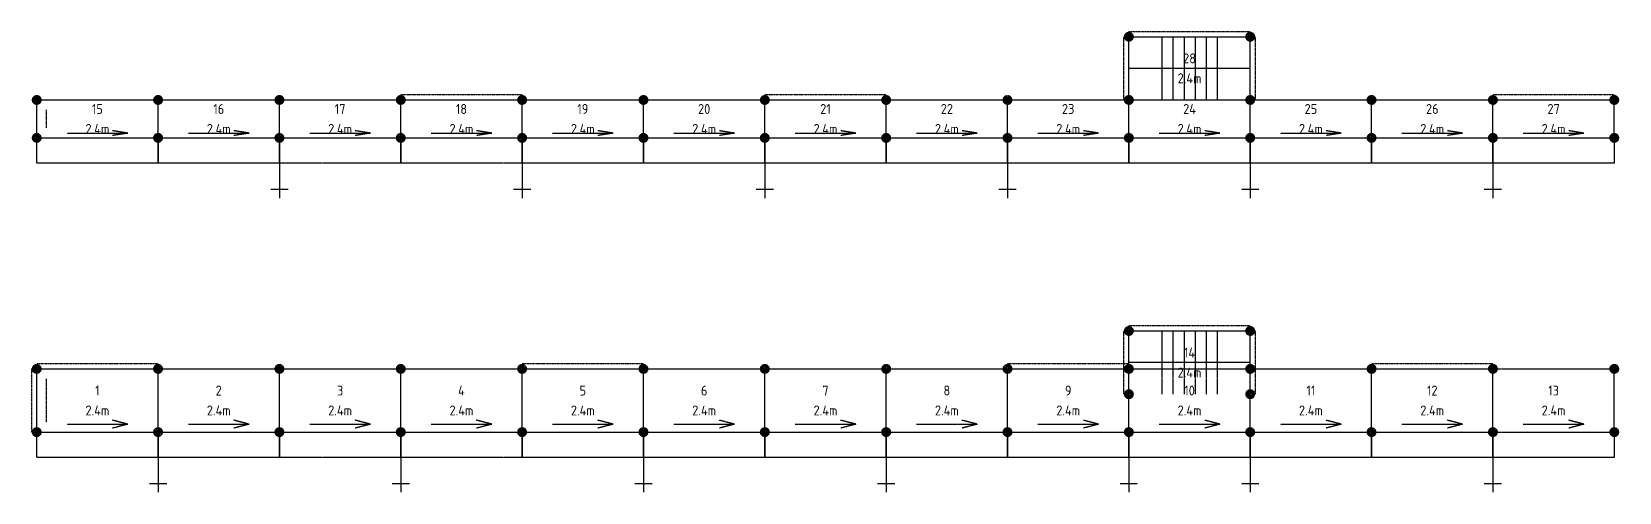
# Model space of a CAD drawing. Header units: millimetres. Extents: x 32414 to 64321, y 5944 to 15195.
import ezdxf
from ezdxf.enums import TextEntityAlignment as Align

# ---------------------------------------------------------------- set-up
doc = ezdxf.new("R2010")
doc.units = ezdxf.units.MM
doc.linetypes.add('KwikScaf_DASHED', pattern=[3.75, 2.5, -1.25])
doc.linetypes.add('KwikScaf_Line', pattern=[1, 1, 0])
doc.layers.add('KwikScaf Schematic', color=7, linetype='CONTINUOUS')
doc.styles.add('KwikScaf ISO', font='isocp.shx')

msp = doc.modelspace()

# ---------------------------------------------------------------- linework, layer by layer
at = {"layer": 'KwikScaf Schematic', "color": 3, "linetype": 'KwikScaf_DASHED'}
for p, q in [((54365, 13825), (54365, 15095)), ((56904, 15195), (54465, 15195)), ((57004, 15095), (57004, 13825)), ((42270, 13925), (39831, 13925)), ((49587, 13925), (47148, 13925)), ((64221, 13925), (61782, 13925)), ((32714, 13263), (32714, 13625)), ((56904, 9284), (54465, 9284)), ((54365, 7914), (54365, 9184)), ((57004, 9184), (57004, 7914)), ((32414, 7152), (32414, 8422)), ((34953, 8522), (32514, 8522)), ((44709, 8522), (42270, 8522)), ((54465, 8522), (52026, 8522)), ((61782, 8522), (59343, 8522)), ((32714, 7352), (32714, 8222))]:
    msp.add_line(p, q, dxfattribs=at)
at = {"layer": 'KwikScaf Schematic', "color": 3, "linetype": 'KwikScaf_Line'}
for p, q in [((54465, 15095), (56904, 15095)), ((54465, 13825), (54465, 15095)), ((55130, 15095), (55130, 13825)), ((55352, 15095), (55352, 13825)), ((55574, 15095), (55574, 13825)), ((55796, 15095), (55796, 13825)), ((56017, 15095), (56017, 13825)), ((56239, 15095), (56239, 13825)), ((56904, 13825), (56904, 15095)), ((56904, 14460), (54465, 14460)), ((32514, 13825), (34953, 13825)), ((32514, 13063), (32514, 13825)), ((34953, 13063), (34953, 13825)), ((34953, 13825), (37392, 13825)), ((37392, 13063), (37392, 13825)), ((37392, 13825), (39831, 13825)), ((39831, 13063), (39831, 13825)), ((39831, 13825), (42270, 13825)), ((42270, 13063), (42270, 13825)), ((42270, 13825), (44709, 13825)), ((44709, 13063), (44709, 13825)), ((44709, 13825), (47148, 13825)), ((47148, 13063), (47148, 13825)), ((47148, 13825), (49587, 13825)), ((49587, 13063), (49587, 13825)), ((49587, 13825), (52026, 13825)), ((52026, 13063), (52026, 13825)), ((52026, 13825), (54465, 13825)), ((54465, 13063), (54465, 13825)), ((54465, 13825), (56904, 13825)), ((56904, 13063), (56904, 13825)), ((56904, 13825), (59343, 13825)), ((59343, 13063), (59343, 13825)), ((59343, 13825), (61782, 13825)), ((61782, 13063), (61782, 13825)), ((61782, 13825), (64221, 13825)), ((64221, 13063), (64221, 13825)), ((33124, 13158), (34344, 13158)), ((34344, 13158), (34039, 13206)), ((34344, 13158), (34039, 13111)), ((35563, 13158), (36783, 13158)), ((36783, 13158), (36478, 13206)), ((36783, 13158), (36478, 13111)), ((38002, 13158), (39222, 13158)), ((39222, 13158), (38917, 13206)), ((39222, 13158), (38917, 13111)), ((40441, 13158), (41661, 13158)), ((41661, 13158), (41356, 13206)), ((41661, 13158), (41356, 13111)), ((42880, 13158), (44100, 13158)), ((44100, 13158), (43795, 13206)), ((44100, 13158), (43795, 13111)), ((45319, 13158), (46539, 13158)), ((46539, 13158), (46234, 13206)), ((46539, 13158), (46234, 13111)), ((47758, 13158), (48978, 13158)), ((48978, 13158), (48673, 13206)), ((48978, 13158), (48673, 13111)), ((50197, 13158), (51417, 13158)), ((51417, 13158), (51112, 13206)), ((51417, 13158), (51112, 13111)), ((52636, 13158), (53856, 13158)), ((53856, 13158), (53551, 13206)), ((53856, 13158), (53551, 13111)), ((55075, 13158), (56295, 13158)), ((56295, 13158), (55990, 13206)), ((56295, 13158), (55990, 13111)), ((57514, 13158), (58734, 13158)), ((58734, 13158), (58429, 13206)), ((58734, 13158), (58429, 13111)), ((59953, 13158), (61173, 13158)), ((61173, 13158), (60868, 13206)), ((61173, 13158), (60868, 13111)), ((62392, 13158), (63612, 13158)), ((63612, 13158), (63307, 13206)), ((63612, 13158), (63307, 13111)), ((32514, 13063), (34953, 13063)), ((32514, 12555), (32514, 13063)), ((34953, 13063), (34953, 12555)), ((34953, 13063), (37392, 13063)), ((34953, 12555), (34953, 13063)), ((37392, 13063), (37392, 12555)), ((37392, 13063), (39831, 13063)), ((37392, 12555), (37392, 13063)), ((39831, 13063), (39831, 12555)), ((39831, 13063), (42270, 13063)), ((39831, 12555), (39831, 13063)), ((42270, 13063), (42270, 12555)), ((42270, 13063), (44709, 13063)), ((42270, 12555), (42270, 13063)), ((44709, 13063), (44709, 12555)), ((44709, 13063), (47148, 13063)), ((44709, 12555), (44709, 13063)), ((47148, 13063), (47148, 12555)), ((47148, 13063), (49587, 13063)), ((47148, 12555), (47148, 13063)), ((49587, 13063), (49587, 12555)), ((49587, 13063), (52026, 13063)), ((49587, 12555), (49587, 13063)), ((52026, 13063), (52026, 12555)), ((52026, 13063), (54465, 13063)), ((52026, 12555), (52026, 13063)), ((54465, 13063), (54465, 12555)), ((54465, 13063), (56904, 13063)), ((54465, 12555), (54465, 13063)), ((56904, 13063), (56904, 12555)), ((56904, 13063), (59343, 13063)), ((56904, 12555), (56904, 13063)), ((59343, 13063), (59343, 12555)), ((59343, 13063), (61782, 13063)), ((59343, 12555), (59343, 13063)), ((61782, 13063), (61782, 12555)), ((61782, 13063), (64221, 13063)), ((61782, 12555), (61782, 13063)), ((64221, 13063), (64221, 12555)), ((34953, 12555), (32514, 12555)), ((37392, 12555), (34953, 12555)), ((37392, 12555), (37392, 11855)), ((39831, 12555), (37392, 12555)), ((42270, 12555), (39831, 12555)), ((42270, 12555), (42270, 11855)), ((44709, 12555), (42270, 12555)), ((47148, 12555), (44709, 12555)), ((47148, 12555), (47148, 11855)), ((49587, 12555), (47148, 12555)), ((52026, 12555), (49587, 12555)), ((52026, 12555), (52026, 11855)), ((54465, 12555), (52026, 12555)), ((56904, 12555), (54465, 12555)), ((56904, 12555), (56904, 11855)), ((59343, 12555), (56904, 12555)), ((61782, 12555), (59343, 12555)), ((61782, 12555), (61782, 11855)), ((64221, 12555), (61782, 12555)), ((37217, 12030), (37567, 12030)), ((42095, 12030), (42445, 12030)), ((46973, 12030), (47323, 12030)), ((51851, 12030), (52201, 12030)), ((56729, 12030), (57079, 12030)), ((61607, 12030), (61957, 12030)), ((54465, 9184), (56904, 9184)), ((54465, 7914), (54465, 9184)), ((55130, 9184), (55130, 7914)), ((55352, 9184), (55352, 7914)), ((55574, 9184), (55574, 7914)), ((55796, 9184), (55796, 7914)), ((56017, 9184), (56017, 7914)), ((56239, 9184), (56239, 7914)), ((56904, 7914), (56904, 9184)), ((32514, 8422), (34953, 8422)), ((32514, 7152), (32514, 8422)), ((34953, 7152), (34953, 8422)), ((34953, 8422), (37392, 8422)), ((37392, 7152), (37392, 8422)), ((37392, 8422), (39831, 8422)), ((39831, 7152), (39831, 8422)), ((39831, 8422), (42270, 8422)), ((42270, 7152), (42270, 8422)), ((42270, 8422), (44709, 8422)), ((44709, 7152), (44709, 8422)), ((44709, 8422), (47148, 8422)), ((47148, 7152), (47148, 8422)), ((47148, 8422), (49587, 8422)), ((49587, 7152), (49587, 8422)), ((49587, 8422), (52026, 8422)), ((52026, 7152), (52026, 8422)), ((52026, 8422), (54465, 8422)), ((56904, 8549), (54465, 8549)), ((54465, 7152), (54465, 8422)), ((54465, 8422), (56904, 8422)), ((56904, 7152), (56904, 8422)), ((56904, 8422), (59343, 8422)), ((59343, 7152), (59343, 8422)), ((59343, 8422), (61782, 8422)), ((61782, 7152), (61782, 8422)), ((61782, 8422), (64221, 8422)), ((64221, 7152), (64221, 8422)), ((34344, 7311), (34039, 7390)), ((36783, 7311), (36478, 7390)), ((39222, 7311), (38917, 7390)), ((41661, 7311), (41356, 7390)), ((44100, 7311), (43795, 7390)), ((46539, 7311), (46234, 7390)), ((48978, 7311), (48673, 7390)), ((51417, 7311), (51112, 7390)), ((53856, 7311), (53551, 7390)), ((56295, 7311), (55990, 7390)), ((58734, 7311), (58429, 7390)), ((61173, 7311), (60868, 7390)), ((63612, 7311), (63307, 7390)), ((32514, 7152), (34953, 7152)), ((32514, 6644), (32514, 7152)), ((33124, 7311), (34344, 7311)), ((34344, 7311), (34039, 7232)), ((34953, 7152), (34953, 6644)), ((34953, 7152), (37392, 7152)), ((34953, 6644), (34953, 7152)), ((35563, 7311), (36783, 7311)), ((36783, 7311), (36478, 7232)), ((37392, 7152), (37392, 6644)), ((37392, 7152), (39831, 7152)), ((37392, 6644), (37392, 7152)), ((38002, 7311), (39222, 7311)), ((39222, 7311), (38917, 7232)), ((39831, 7152), (39831, 6644)), ((39831, 7152), (42270, 7152)), ((39831, 6644), (39831, 7152)), ((40441, 7311), (41661, 7311)), ((41661, 7311), (41356, 7232)), ((42270, 7152), (42270, 6644)), ((42270, 7152), (44709, 7152)), ((42270, 6644), (42270, 7152)), ((42880, 7311), (44100, 7311)), ((44100, 7311), (43795, 7232)), ((44709, 7152), (44709, 6644)), ((44709, 7152), (47148, 7152)), ((44709, 6644), (44709, 7152)), ((45319, 7311), (46539, 7311)), ((46539, 7311), (46234, 7232)), ((47148, 7152), (47148, 6644)), ((47148, 7152), (49587, 7152)), ((47148, 6644), (47148, 7152)), ((47758, 7311), (48978, 7311)), ((48978, 7311), (48673, 7232)), ((49587, 7152), (49587, 6644)), ((49587, 7152), (52026, 7152)), ((49587, 6644), (49587, 7152)), ((50197, 7311), (51417, 7311)), ((51417, 7311), (51112, 7232)), ((52026, 7152), (52026, 6644)), ((52026, 7152), (54465, 7152)), ((52026, 6644), (52026, 7152)), ((52636, 7311), (53856, 7311)), ((53856, 7311), (53551, 7232)), ((54465, 7152), (54465, 6644)), ((54465, 7152), (56904, 7152)), ((54465, 6644), (54465, 7152)), ((55075, 7311), (56295, 7311)), ((56295, 7311), (55990, 7232)), ((56904, 7152), (56904, 6644)), ((56904, 7152), (59343, 7152)), ((56904, 6644), (56904, 7152)), ((57514, 7311), (58734, 7311)), ((58734, 7311), (58429, 7232)), ((59343, 7152), (59343, 6644)), ((59343, 7152), (61782, 7152)), ((59343, 6644), (59343, 7152)), ((59953, 7311), (61173, 7311)), ((61173, 7311), (60868, 7232)), ((61782, 7152), (61782, 6644)), ((61782, 7152), (64221, 7152)), ((61782, 6644), (61782, 7152)), ((62392, 7311), (63612, 7311)), ((63612, 7311), (63307, 7232)), ((64221, 7152), (64221, 6644)), ((34953, 6644), (32514, 6644)), ((34953, 6644), (34953, 5944)), ((37392, 6644), (34953, 6644)), ((39831, 6644), (37392, 6644)), ((39831, 6644), (39831, 5944)), ((42270, 6644), (39831, 6644)), ((44709, 6644), (42270, 6644)), ((44709, 6644), (44709, 5944)), ((47148, 6644), (44709, 6644)), ((49587, 6644), (47148, 6644)), ((49587, 6644), (49587, 5944)), ((52026, 6644), (49587, 6644)), ((54465, 6644), (52026, 6644)), ((54465, 6644), (54465, 5944)), ((56904, 6644), (54465, 6644)), ((56904, 6644), (56904, 5944)), ((59343, 6644), (56904, 6644)), ((61782, 6644), (59343, 6644)), ((61782, 6644), (61782, 5944)), ((64221, 6644), (61782, 6644)), ((34778, 6119), (35128, 6119)), ((39656, 6119), (40006, 6119)), ((44534, 6119), (44884, 6119)), ((49412, 6119), (49762, 6119)), ((54290, 6119), (54640, 6119)), ((56729, 6119), (57079, 6119)), ((61607, 6119), (61957, 6119))]:
    msp.add_line(p, q, dxfattribs=at)
at = {"layer": 'KwikScaf Schematic', "color": 3, "linetype": 'KwikScaf_Line', "const_width": 100}
for points in [[(54465, 15145, -0.198912), (54501, 15130, -0.198912), (54515, 15095, -0.198912), (54501, 15060, -0.198912), (54465, 15045, -0.198912), (54430, 15060, -0.198912), (54415, 15095, -0.198912), (54430, 15130, -0.198912)], [(54465, 13875, -0.198912), (54501, 13860, -0.198912), (54515, 13825, -0.198912), (54501, 13790, -0.198912), (54465, 13775, -0.198912), (54430, 13790, -0.198912), (54415, 13825, -0.198912), (54430, 13860, -0.198912)], [(32514, 13113, -0.198912), (32550, 13098, -0.198912), (32564, 13063, -0.198912), (32550, 13028, -0.198912), (32514, 13013, -0.198912), (32479, 13028, -0.198912), (32464, 13063, -0.198912), (32479, 13098, -0.198912)], [(34953, 13113, -0.198912), (34989, 13098, -0.198912), (35003, 13063, -0.198912), (34989, 13028, -0.198912), (34953, 13013, -0.198912), (34918, 13028, -0.198912), (34903, 13063, -0.198912), (34918, 13098, -0.198912)], [(37392, 13113, -0.198912), (37428, 13098, -0.198912), (37442, 13063, -0.198912), (37428, 13028, -0.198912), (37392, 13013, -0.198912), (37357, 13028, -0.198912), (37342, 13063, -0.198912), (37357, 13098, -0.198912)], [(39831, 13113, -0.198912), (39867, 13098, -0.198912), (39881, 13063, -0.198912), (39867, 13028, -0.198912), (39831, 13013, -0.198912), (39796, 13028, -0.198912), (39781, 13063, -0.198912), (39796, 13098, -0.198912)], [(42270, 13113, -0.198912), (42306, 13098, -0.198912), (42320, 13063, -0.198912), (42306, 13028, -0.198912), (42270, 13013, -0.198912), (42235, 13028, -0.198912), (42220, 13063, -0.198912), (42235, 13098, -0.198912)], [(44709, 13113, -0.198912), (44745, 13098, -0.198912), (44759, 13063, -0.198912), (44745, 13028, -0.198912), (44709, 13013, -0.198912), (44674, 13028, -0.198912), (44659, 13063, -0.198912), (44674, 13098, -0.198912)], [(47148, 13113, -0.198912), (47184, 13098, -0.198912), (47198, 13063, -0.198912), (47184, 13028, -0.198912), (47148, 13013, -0.198912), (47113, 13028, -0.198912), (47098, 13063, -0.198912), (47113, 13098, -0.198912)], [(49587, 13113, -0.198912), (49623, 13098, -0.198912), (49637, 13063, -0.198912), (49623, 13028, -0.198912), (49587, 13013, -0.198912), (49552, 13028, -0.198912), (49537, 13063, -0.198912), (49552, 13098, -0.198912)], [(52026, 13113, -0.198912), (52062, 13098, -0.198912), (52076, 13063, -0.198912), (52062, 13028, -0.198912), (52026, 13013, -0.198912), (51991, 13028, -0.198912), (51976, 13063, -0.198912), (51991, 13098, -0.198912)], [(54465, 13113, -0.198912), (54501, 13098, -0.198912), (54515, 13063, -0.198912), (54501, 13028, -0.198912), (54465, 13013, -0.198912), (54430, 13028, -0.198912), (54415, 13063, -0.198912), (54430, 13098, -0.198912)], [(56904, 13113, -0.198912), (56940, 13098, -0.198912), (56954, 13063, -0.198912), (56940, 13028, -0.198912), (56904, 13013, -0.198912), (56869, 13028, -0.198912), (56854, 13063, -0.198912), (56869, 13098, -0.198912)], [(59343, 13113, -0.198912), (59379, 13098, -0.198912), (59393, 13063, -0.198912), (59379, 13028, -0.198912), (59343, 13013, -0.198912), (59308, 13028, -0.198912), (59293, 13063, -0.198912), (59308, 13098, -0.198912)], [(61782, 13113, -0.198912), (61818, 13098, -0.198912), (61832, 13063, -0.198912), (61818, 13028, -0.198912), (61782, 13013, -0.198912), (61747, 13028, -0.198912), (61732, 13063, -0.198912), (61747, 13098, -0.198912)], [(54465, 9234, -0.198912), (54501, 9220, -0.198912), (54515, 9184, -0.198912), (54501, 9149, -0.198912), (54465, 9134, -0.198912), (54430, 9149, -0.198912), (54415, 9184, -0.198912), (54430, 9220, -0.198912)], [(32514, 8472, -0.198912), (32550, 8458, -0.198912), (32564, 8422, -0.198912), (32550, 8387, -0.198912), (32514, 8372, -0.198912), (32479, 8387, -0.198912), (32464, 8422, -0.198912), (32479, 8458, -0.198912)], [(34953, 8472, -0.198912), (34989, 8458, -0.198912), (35003, 8422, -0.198912), (34989, 8387, -0.198912), (34953, 8372, -0.198912), (34918, 8387, -0.198912), (34903, 8422, -0.198912), (34918, 8458, -0.198912)], [(37392, 8472, -0.198912), (37428, 8458, -0.198912), (37442, 8422, -0.198912), (37428, 8387, -0.198912), (37392, 8372, -0.198912), (37357, 8387, -0.198912), (37342, 8422, -0.198912), (37357, 8458, -0.198912)], [(39831, 8472, -0.198912), (39867, 8458, -0.198912), (39881, 8422, -0.198912), (39867, 8387, -0.198912), (39831, 8372, -0.198912), (39796, 8387, -0.198912), (39781, 8422, -0.198912), (39796, 8458, -0.198912)], [(42270, 8472, -0.198912), (42306, 8458, -0.198912), (42320, 8422, -0.198912), (42306, 8387, -0.198912), (42270, 8372, -0.198912), (42235, 8387, -0.198912), (42220, 8422, -0.198912), (42235, 8458, -0.198912)], [(44709, 8472, -0.198912), (44745, 8458, -0.198912), (44759, 8422, -0.198912), (44745, 8387, -0.198912), (44709, 8372, -0.198912), (44674, 8387, -0.198912), (44659, 8422, -0.198912), (44674, 8458, -0.198912)], [(47148, 8472, -0.198912), (47184, 8458, -0.198912), (47198, 8422, -0.198912), (47184, 8387, -0.198912), (47148, 8372, -0.198912), (47113, 8387, -0.198912), (47098, 8422, -0.198912), (47113, 8458, -0.198912)], [(49587, 8472, -0.198912), (49623, 8458, -0.198912), (49637, 8422, -0.198912), (49623, 8387, -0.198912), (49587, 8372, -0.198912), (49552, 8387, -0.198912), (49537, 8422, -0.198912), (49552, 8458, -0.198912)], [(52026, 8472, -0.198912), (52062, 8458, -0.198912), (52076, 8422, -0.198912), (52062, 8387, -0.198912), (52026, 8372, -0.198912), (51991, 8387, -0.198912), (51976, 8422, -0.198912), (51991, 8458, -0.198912)], [(54465, 8472, -0.198912), (54501, 8458, -0.198912), (54515, 8422, -0.198912), (54501, 8387, -0.198912), (54465, 8372, -0.198912), (54430, 8387, -0.198912), (54415, 8422, -0.198912), (54430, 8458, -0.198912)], [(56904, 8472, -0.198912), (56940, 8458, -0.198912), (56954, 8422, -0.198912), (56940, 8387, -0.198912), (56904, 8372, -0.198912), (56869, 8387, -0.198912), (56854, 8422, -0.198912), (56869, 8458, -0.198912)], [(59343, 8472, -0.198912), (59379, 8458, -0.198912), (59393, 8422, -0.198912), (59379, 8387, -0.198912), (59343, 8372, -0.198912), (59308, 8387, -0.198912), (59293, 8422, -0.198912), (59308, 8458, -0.198912)], [(61782, 8472, -0.198912), (61818, 8458, -0.198912), (61832, 8422, -0.198912), (61818, 8387, -0.198912), (61782, 8372, -0.198912), (61747, 8387, -0.198912), (61732, 8422, -0.198912), (61747, 8458, -0.198912)], [(54465, 7964, -0.198912), (54501, 7950, -0.198912), (54515, 7914, -0.198912), (54501, 7879, -0.198912), (54465, 7864, -0.198912), (54430, 7879, -0.198912), (54415, 7914, -0.198912), (54430, 7950, -0.198912)], [(32514, 7202, -0.198912), (32550, 7188, -0.198912), (32564, 7152, -0.198912), (32550, 7117, -0.198912), (32514, 7102, -0.198912), (32479, 7117, -0.198912), (32464, 7152, -0.198912), (32479, 7188, -0.198912)], [(34953, 7202, -0.198912), (34989, 7188, -0.198912), (35003, 7152, -0.198912), (34989, 7117, -0.198912), (34953, 7102, -0.198912), (34918, 7117, -0.198912), (34903, 7152, -0.198912), (34918, 7188, -0.198912)], [(37392, 7202, -0.198912), (37428, 7188, -0.198912), (37442, 7152, -0.198912), (37428, 7117, -0.198912), (37392, 7102, -0.198912), (37357, 7117, -0.198912), (37342, 7152, -0.198912), (37357, 7188, -0.198912)], [(39831, 7202, -0.198912), (39867, 7188, -0.198912), (39881, 7152, -0.198912), (39867, 7117, -0.198912), (39831, 7102, -0.198912), (39796, 7117, -0.198912), (39781, 7152, -0.198912), (39796, 7188, -0.198912)], [(42270, 7202, -0.198912), (42306, 7188, -0.198912), (42320, 7152, -0.198912), (42306, 7117, -0.198912), (42270, 7102, -0.198912), (42235, 7117, -0.198912), (42220, 7152, -0.198912), (42235, 7188, -0.198912)], [(44709, 7202, -0.198912), (44745, 7188, -0.198912), (44759, 7152, -0.198912), (44745, 7117, -0.198912), (44709, 7102, -0.198912), (44674, 7117, -0.198912), (44659, 7152, -0.198912), (44674, 7188, -0.198912)], [(47148, 7202, -0.198912), (47184, 7188, -0.198912), (47198, 7152, -0.198912), (47184, 7117, -0.198912), (47148, 7102, -0.198912), (47113, 7117, -0.198912), (47098, 7152, -0.198912), (47113, 7188, -0.198912)], [(49587, 7202, -0.198912), (49623, 7188, -0.198912), (49637, 7152, -0.198912), (49623, 7117, -0.198912), (49587, 7102, -0.198912), (49552, 7117, -0.198912), (49537, 7152, -0.198912), (49552, 7188, -0.198912)], [(52026, 7202, -0.198912), (52062, 7188, -0.198912), (52076, 7152, -0.198912), (52062, 7117, -0.198912), (52026, 7102, -0.198912), (51991, 7117, -0.198912), (51976, 7152, -0.198912), (51991, 7188, -0.198912)], [(54465, 7202, -0.198912), (54501, 7188, -0.198912), (54515, 7152, -0.198912), (54501, 7117, -0.198912), (54465, 7102, -0.198912), (54430, 7117, -0.198912), (54415, 7152, -0.198912), (54430, 7188, -0.198912)], [(56904, 7202, -0.198912), (56940, 7188, -0.198912), (56954, 7152, -0.198912), (56940, 7117, -0.198912), (56904, 7102, -0.198912), (56869, 7117, -0.198912), (56854, 7152, -0.198912), (56869, 7188, -0.198912)], [(59343, 7202, -0.198912), (59379, 7188, -0.198912), (59393, 7152, -0.198912), (59379, 7117, -0.198912), (59343, 7102, -0.198912), (59308, 7117, -0.198912), (59293, 7152, -0.198912), (59308, 7188, -0.198912)], [(61782, 7202, -0.198912), (61818, 7188, -0.198912), (61832, 7152, -0.198912), (61818, 7117, -0.198912), (61782, 7102, -0.198912), (61747, 7117, -0.198912), (61732, 7152, -0.198912), (61747, 7188, -0.198912)]]:
    msp.add_lwpolyline(points, format="xyb", close=True, dxfattribs=at)
at = {"layer": 'KwikScaf Schematic', "color": 3, "linetype": 'KwikScaf_Line'}
for points in [[(56904, 15145, 100, 100, -0.198912), (56940, 15130, 100, 100, -0.198912), (56954, 15095, 100, 100, -0.198912), (56940, 15060, 100, 100, -0.198912), (56904, 15045, 100, 100, -0.198912), (56869, 15060, 100, 100, -0.198912), (56854, 15095, 100, 100, -0.198912), (56869, 15130, 100, 100, -0.198912)], [(32514, 13875, 100, 100, -0.198912), (32550, 13860, 100, 100, -0.198912), (32564, 13825, 100, 100, -0.198912), (32550, 13790, 100, 100, -0.198912), (32514, 13775, 100, 100, -0.198912), (32479, 13790, 100, 100, -0.198912), (32464, 13825, 100, 100, -0.198912), (32479, 13860, 100, 100, -0.198912)], [(34953, 13875, 100, 100, -0.198912), (34989, 13860, 100, 100, -0.198912), (35003, 13825, 100, 100, -0.198912), (34989, 13790, 100, 100, -0.198912), (34953, 13775, 100, 100, -0.198912), (34918, 13790, 100, 100, -0.198912), (34903, 13825, 100, 100, -0.198912), (34918, 13860, 100, 100, -0.198912)], [(34953, 13875, 100, 100, -0.198912), (34989, 13860, 100, 100, -0.198912), (35003, 13825, 100, 100, -0.198912), (34989, 13790, 100, 100, -0.198912), (34953, 13775, 100, 100, -0.198912), (34918, 13790, 100, 100, -0.198912), (34903, 13825, 100, 100, -0.198912), (34918, 13860, 100, 100, -0.198912)], [(37392, 13875, 100, 100, -0.198912), (37428, 13860, 100, 100, -0.198912), (37442, 13825, 100, 100, -0.198912), (37428, 13790, 100, 100, -0.198912), (37392, 13775, 100, 100, -0.198912), (37357, 13790, 100, 100, -0.198912), (37342, 13825, 100, 100, -0.198912), (37357, 13860, 100, 100, -0.198912)], [(37392, 13875, 100, 100, -0.198912), (37428, 13860, 100, 100, -0.198912), (37442, 13825, 100, 100, -0.198912), (37428, 13790, 100, 100, -0.198912), (37392, 13775, 100, 100, -0.198912), (37357, 13790, 100, 100, -0.198912), (37342, 13825, 100, 100, -0.198912), (37357, 13860, 100, 100, -0.198912)], [(39831, 13875, 100, 100, -0.198912), (39867, 13860, 100, 100, -0.198912), (39881, 13825, 100, 100, -0.198912), (39867, 13790, 100, 100, -0.198912), (39831, 13775, 100, 100, -0.198912), (39796, 13790, 100, 100, -0.198912), (39781, 13825, 100, 100, -0.198912), (39796, 13860, 100, 100, -0.198912)], [(39831, 13875, 100, 100, -0.198912), (39867, 13860, 100, 100, -0.198912), (39881, 13825, 100, 100, -0.198912), (39867, 13790, 100, 100, -0.198912), (39831, 13775, 100, 100, -0.198912), (39796, 13790, 100, 100, -0.198912), (39781, 13825, 100, 100, -0.198912), (39796, 13860, 100, 100, -0.198912)], [(42270, 13875, 100, 100, -0.198912), (42306, 13860, 100, 100, -0.198912), (42320, 13825, 100, 100, -0.198912), (42306, 13790, 100, 100, -0.198912), (42270, 13775, 100, 100, -0.198912), (42235, 13790, 100, 100, -0.198912), (42220, 13825, 100, 100, -0.198912), (42235, 13860, 100, 100, -0.198912)], [(42270, 13875, 100, 100, -0.198912), (42306, 13860, 100, 100, -0.198912), (42320, 13825, 100, 100, -0.198912), (42306, 13790, 100, 100, -0.198912), (42270, 13775, 100, 100, -0.198912), (42235, 13790, 100, 100, -0.198912), (42220, 13825, 100, 100, -0.198912), (42235, 13860, 100, 100, -0.198912)], [(44709, 13875, 100, 100, -0.198912), (44745, 13860, 100, 100, -0.198912), (44759, 13825, 100, 100, -0.198912), (44745, 13790, 100, 100, -0.198912), (44709, 13775, 100, 100, -0.198912), (44674, 13790, 100, 100, -0.198912), (44659, 13825, 100, 100, -0.198912), (44674, 13860, 100, 100, -0.198912)], [(44709, 13875, 100, 100, -0.198912), (44745, 13860, 100, 100, -0.198912), (44759, 13825, 100, 100, -0.198912), (44745, 13790, 100, 100, -0.198912), (44709, 13775, 100, 100, -0.198912), (44674, 13790, 100, 100, -0.198912), (44659, 13825, 100, 100, -0.198912), (44674, 13860, 100, 100, -0.198912)], [(47148, 13875, 100, 100, -0.198912), (47184, 13860, 100, 100, -0.198912), (47198, 13825, 100, 100, -0.198912), (47184, 13790, 100, 100, -0.198912), (47148, 13775, 100, 100, -0.198912), (47113, 13790, 100, 100, -0.198912), (47098, 13825, 100, 100, -0.198912), (47113, 13860, 100, 100, -0.198912)], [(47148, 13875, 100, 100, -0.198912), (47184, 13860, 100, 100, -0.198912), (47198, 13825, 100, 100, -0.198912), (47184, 13790, 100, 100, -0.198912), (47148, 13775, 100, 100, -0.198912), (47113, 13790, 100, 100, -0.198912), (47098, 13825, 100, 100, -0.198912), (47113, 13860, 100, 100, -0.198912)], [(49587, 13875, 100, 100, -0.198912), (49623, 13860, 100, 100, -0.198912), (49637, 13825, 100, 100, -0.198912), (49623, 13790, 100, 100, -0.198912), (49587, 13775, 100, 100, -0.198912), (49552, 13790, 100, 100, -0.198912), (49537, 13825, 100, 100, -0.198912), (49552, 13860, 100, 100, -0.198912)], [(49587, 13875, 100, 100, -0.198912), (49623, 13860, 100, 100, -0.198912), (49637, 13825, 100, 100, -0.198912), (49623, 13790, 100, 100, -0.198912), (49587, 13775, 100, 100, -0.198912), (49552, 13790, 100, 100, -0.198912), (49537, 13825, 100, 100, -0.198912), (49552, 13860, 100, 100, -0.198912)], [(52026, 13875, 100, 100, -0.198912), (52062, 13860, 100, 100, -0.198912), (52076, 13825, 100, 100, -0.198912), (52062, 13790, 100, 100, -0.198912), (52026, 13775, 100, 100, -0.198912), (51991, 13790, 100, 100, -0.198912), (51976, 13825, 100, 100, -0.198912), (51991, 13860, 100, 100, -0.198912)], [(52026, 13875, 100, 100, -0.198912), (52062, 13860, 100, 100, -0.198912), (52076, 13825, 100, 100, -0.198912), (52062, 13790, 100, 100, -0.198912), (52026, 13775, 100, 100, -0.198912), (51991, 13790, 100, 100, -0.198912), (51976, 13825, 100, 100, -0.198912), (51991, 13860, 100, 100, -0.198912)], [(54465, 13875, 100, 100, -0.198912), (54501, 13860, 100, 100, -0.198912), (54515, 13825, 100, 100, -0.198912), (54501, 13790, 100, 100, -0.198912), (54465, 13775, 100, 100, -0.198912), (54430, 13790, 100, 100, -0.198912), (54415, 13825, 100, 100, -0.198912), (54430, 13860, 100, 100, -0.198912)], [(54465, 13875, 100, 100, -0.198912), (54501, 13860, 100, 100, -0.198912), (54515, 13825, 100, 100, -0.198912), (54501, 13790, 100, 100, -0.198912), (54465, 13775, 100, 100, -0.198912), (54430, 13790, 100, 100, -0.198912), (54415, 13825, 100, 100, -0.198912), (54430, 13860, 100, 100, -0.198912)], [(56904, 13875, 100, 100, -0.198912), (56940, 13860, 100, 100, -0.198912), (56954, 13825, 100, 100, -0.198912), (56940, 13790, 100, 100, -0.198912), (56904, 13775, 100, 100, -0.198912), (56869, 13790, 100, 100, -0.198912), (56854, 13825, 100, 100, -0.198912), (56869, 13860, 100, 100, -0.198912)], [(56904, 13875, 100, 100, -0.198912), (56940, 13860, 100, 100, -0.198912), (56954, 13825, 100, 100, -0.198912), (56940, 13790, 100, 100, -0.198912), (56904, 13775, 100, 100, -0.198912), (56869, 13790, 100, 100, -0.198912), (56854, 13825, 100, 100, -0.198912), (56869, 13860, 100, 100, -0.198912)], [(56904, 13875, 100, 100, -0.198912), (56940, 13860, 100, 100, -0.198912), (56954, 13825, 100, 100, -0.198912), (56940, 13790, 100, 100, -0.198912), (56904, 13775, 100, 100, -0.198912), (56869, 13790, 100, 100, -0.198912), (56854, 13825, 100, 100, -0.198912), (56869, 13860, 100, 100, -0.198912)], [(59343, 13875, 100, 100, -0.198912), (59379, 13860, 100, 100, -0.198912), (59393, 13825, 100, 100, -0.198912), (59379, 13790, 100, 100, -0.198912), (59343, 13775, 100, 100, -0.198912), (59308, 13790, 100, 100, -0.198912), (59293, 13825, 100, 100, -0.198912), (59308, 13860, 100, 100, -0.198912)], [(59343, 13875, 100, 100, -0.198912), (59379, 13860, 100, 100, -0.198912), (59393, 13825, 100, 100, -0.198912), (59379, 13790, 100, 100, -0.198912), (59343, 13775, 100, 100, -0.198912), (59308, 13790, 100, 100, -0.198912), (59293, 13825, 100, 100, -0.198912), (59308, 13860, 100, 100, -0.198912)], [(61782, 13875, 100, 100, -0.198912), (61818, 13860, 100, 100, -0.198912), (61832, 13825, 100, 100, -0.198912), (61818, 13790, 100, 100, -0.198912), (61782, 13775, 100, 100, -0.198912), (61747, 13790, 100, 100, -0.198912), (61732, 13825, 100, 100, -0.198912), (61747, 13860, 100, 100, -0.198912)], [(61782, 13875, 100, 100, -0.198912), (61818, 13860, 100, 100, -0.198912), (61832, 13825, 100, 100, -0.198912), (61818, 13790, 100, 100, -0.198912), (61782, 13775, 100, 100, -0.198912), (61747, 13790, 100, 100, -0.198912), (61732, 13825, 100, 100, -0.198912), (61747, 13860, 100, 100, -0.198912)], [(64221, 13875, 100, 100, -0.198912), (64257, 13860, 100, 100, -0.198912), (64271, 13825, 100, 100, -0.198912), (64257, 13790, 100, 100, -0.198912), (64221, 13775, 100, 100, -0.198912), (64186, 13790, 100, 100, -0.198912), (64171, 13825, 100, 100, -0.198912), (64186, 13860, 100, 100, -0.198912)], [(34953, 13113, 100, 100, -0.198912), (34989, 13098, 100, 100, -0.198912), (35003, 13063, 100, 100, -0.198912), (34989, 13028, 100, 100, -0.198912), (34953, 13013, 100, 100, -0.198912), (34918, 13028, 100, 100, -0.198912), (34903, 13063, 100, 100, -0.198912), (34918, 13098, 100, 100, -0.198912)], [(37392, 13113, 100, 100, -0.198912), (37428, 13098, 100, 100, -0.198912), (37442, 13063, 100, 100, -0.198912), (37428, 13028, 100, 100, -0.198912), (37392, 13013, 100, 100, -0.198912), (37357, 13028, 100, 100, -0.198912), (37342, 13063, 100, 100, -0.198912), (37357, 13098, 100, 100, -0.198912)], [(39831, 13113, 100, 100, -0.198912), (39867, 13098, 100, 100, -0.198912), (39881, 13063, 100, 100, -0.198912), (39867, 13028, 100, 100, -0.198912), (39831, 13013, 100, 100, -0.198912), (39796, 13028, 100, 100, -0.198912), (39781, 13063, 100, 100, -0.198912), (39796, 13098, 100, 100, -0.198912)], [(42270, 13113, 100, 100, -0.198912), (42306, 13098, 100, 100, -0.198912), (42320, 13063, 100, 100, -0.198912), (42306, 13028, 100, 100, -0.198912), (42270, 13013, 100, 100, -0.198912), (42235, 13028, 100, 100, -0.198912), (42220, 13063, 100, 100, -0.198912), (42235, 13098, 100, 100, -0.198912)], [(44709, 13113, 100, 100, -0.198912), (44745, 13098, 100, 100, -0.198912), (44759, 13063, 100, 100, -0.198912), (44745, 13028, 100, 100, -0.198912), (44709, 13013, 100, 100, -0.198912), (44674, 13028, 100, 100, -0.198912), (44659, 13063, 100, 100, -0.198912), (44674, 13098, 100, 100, -0.198912)], [(47148, 13113, 100, 100, -0.198912), (47184, 13098, 100, 100, -0.198912), (47198, 13063, 100, 100, -0.198912), (47184, 13028, 100, 100, -0.198912), (47148, 13013, 100, 100, -0.198912), (47113, 13028, 100, 100, -0.198912), (47098, 13063, 100, 100, -0.198912), (47113, 13098, 100, 100, -0.198912)], [(49587, 13113, 100, 100, -0.198912), (49623, 13098, 100, 100, -0.198912), (49637, 13063, 100, 100, -0.198912), (49623, 13028, 100, 100, -0.198912), (49587, 13013, 100, 100, -0.198912), (49552, 13028, 100, 100, -0.198912), (49537, 13063, 100, 100, -0.198912), (49552, 13098, 100, 100, -0.198912)], [(52026, 13113, 100, 100, -0.198912), (52062, 13098, 100, 100, -0.198912), (52076, 13063, 100, 100, -0.198912), (52062, 13028, 100, 100, -0.198912), (52026, 13013, 100, 100, -0.198912), (51991, 13028, 100, 100, -0.198912), (51976, 13063, 100, 100, -0.198912), (51991, 13098, 100, 100, -0.198912)], [(54465, 13113, 100, 100, -0.198912), (54501, 13098, 100, 100, -0.198912), (54515, 13063, 100, 100, -0.198912), (54501, 13028, 100, 100, -0.198912), (54465, 13013, 100, 100, -0.198912), (54430, 13028, 100, 100, -0.198912), (54415, 13063, 100, 100, -0.198912), (54430, 13098, 100, 100, -0.198912)], [(56904, 13113, 100, 100, -0.198912), (56940, 13098, 100, 100, -0.198912), (56954, 13063, 100, 100, -0.198912), (56940, 13028, 100, 100, -0.198912), (56904, 13013, 100, 100, -0.198912), (56869, 13028, 100, 100, -0.198912), (56854, 13063, 100, 100, -0.198912), (56869, 13098, 100, 100, -0.198912)], [(59343, 13113, 100, 100, -0.198912), (59379, 13098, 100, 100, -0.198912), (59393, 13063, 100, 100, -0.198912), (59379, 13028, 100, 100, -0.198912), (59343, 13013, 100, 100, -0.198912), (59308, 13028, 100, 100, -0.198912), (59293, 13063, 100, 100, -0.198912), (59308, 13098, 100, 100, -0.198912)], [(61782, 13113, 100, 100, -0.198912), (61818, 13098, 100, 100, -0.198912), (61832, 13063, 100, 100, -0.198912), (61818, 13028, 100, 100, -0.198912), (61782, 13013, 100, 100, -0.198912), (61747, 13028, 100, 100, -0.198912), (61732, 13063, 100, 100, -0.198912), (61747, 13098, 100, 100, -0.198912)], [(64221, 13113, 100, 100, -0.198912), (64257, 13098, 100, 100, -0.198912), (64271, 13063, 100, 100, -0.198912), (64257, 13028, 100, 100, -0.198912), (64221, 13013, 100, 100, -0.198912), (64186, 13028, 100, 100, -0.198912), (64171, 13063, 100, 100, -0.198912), (64186, 13098, 100, 100, -0.198912)], [(56904, 9234, 100, 100, -0.198912), (56940, 9220, 100, 100, -0.198912), (56954, 9184, 100, 100, -0.198912), (56940, 9149, 100, 100, -0.198912), (56904, 9134, 100, 100, -0.198912), (56869, 9149, 100, 100, -0.198912), (56854, 9184, 100, 100, -0.198912), (56869, 9220, 100, 100, -0.198912)], [(34953, 8472, 100, 100, -0.198912), (34989, 8458, 100, 100, -0.198912), (35003, 8422, 100, 100, -0.198912), (34989, 8387, 100, 100, -0.198912), (34953, 8372, 100, 100, -0.198912), (34918, 8387, 100, 100, -0.198912), (34903, 8422, 100, 100, -0.198912), (34918, 8458, 100, 100, -0.198912)], [(37392, 8472, 100, 100, -0.198912), (37428, 8458, 100, 100, -0.198912), (37442, 8422, 100, 100, -0.198912), (37428, 8387, 100, 100, -0.198912), (37392, 8372, 100, 100, -0.198912), (37357, 8387, 100, 100, -0.198912), (37342, 8422, 100, 100, -0.198912), (37357, 8458, 100, 100, -0.198912)], [(39831, 8472, 100, 100, -0.198912), (39867, 8458, 100, 100, -0.198912), (39881, 8422, 100, 100, -0.198912), (39867, 8387, 100, 100, -0.198912), (39831, 8372, 100, 100, -0.198912), (39796, 8387, 100, 100, -0.198912), (39781, 8422, 100, 100, -0.198912), (39796, 8458, 100, 100, -0.198912)], [(42270, 8472, 100, 100, -0.198912), (42306, 8458, 100, 100, -0.198912), (42320, 8422, 100, 100, -0.198912), (42306, 8387, 100, 100, -0.198912), (42270, 8372, 100, 100, -0.198912), (42235, 8387, 100, 100, -0.198912), (42220, 8422, 100, 100, -0.198912), (42235, 8458, 100, 100, -0.198912)], [(44709, 8472, 100, 100, -0.198912), (44745, 8458, 100, 100, -0.198912), (44759, 8422, 100, 100, -0.198912), (44745, 8387, 100, 100, -0.198912), (44709, 8372, 100, 100, -0.198912), (44674, 8387, 100, 100, -0.198912), (44659, 8422, 100, 100, -0.198912), (44674, 8458, 100, 100, -0.198912)], [(47148, 8472, 100, 100, -0.198912), (47184, 8458, 100, 100, -0.198912), (47198, 8422, 100, 100, -0.198912), (47184, 8387, 100, 100, -0.198912), (47148, 8372, 100, 100, -0.198912), (47113, 8387, 100, 100, -0.198912), (47098, 8422, 100, 100, -0.198912), (47113, 8458, 100, 100, -0.198912)], [(49587, 8472, 100, 100, -0.198912), (49623, 8458, 100, 100, -0.198912), (49637, 8422, 100, 100, -0.198912), (49623, 8387, 100, 100, -0.198912), (49587, 8372, 100, 100, -0.198912), (49552, 8387, 100, 100, -0.198912), (49537, 8422, 100, 100, -0.198912), (49552, 8458, 100, 100, -0.198912)], [(52026, 8472, 100, 100, -0.198912), (52062, 8458, 100, 100, -0.198912), (52076, 8422, 100, 100, -0.198912), (52062, 8387, 100, 100, -0.198912), (52026, 8372, 100, 100, -0.198912), (51991, 8387, 100, 100, -0.198912), (51976, 8422, 100, 100, -0.198912), (51991, 8458, 100, 100, -0.198912)], [(54465, 8472, 100, 100, -0.198912), (54501, 8458, 100, 100, -0.198912), (54515, 8422, 100, 100, -0.198912), (54501, 8387, 100, 100, -0.198912), (54465, 8372, 100, 100, -0.198912), (54430, 8387, 100, 100, -0.198912), (54415, 8422, 100, 100, -0.198912), (54430, 8458, 100, 100, -0.198912)], [(56904, 8472, 100, 100, -0.198912), (56940, 8458, 100, 100, -0.198912), (56954, 8422, 100, 100, -0.198912), (56940, 8387, 100, 100, -0.198912), (56904, 8372, 100, 100, -0.198912), (56869, 8387, 100, 100, -0.198912), (56854, 8422, 100, 100, -0.198912), (56869, 8458, 100, 100, -0.198912)], [(59343, 8472, 100, 100, -0.198912), (59379, 8458, 100, 100, -0.198912), (59393, 8422, 100, 100, -0.198912), (59379, 8387, 100, 100, -0.198912), (59343, 8372, 100, 100, -0.198912), (59308, 8387, 100, 100, -0.198912), (59293, 8422, 100, 100, -0.198912), (59308, 8458, 100, 100, -0.198912)], [(61782, 8472, 100, 100, -0.198912), (61818, 8458, 100, 100, -0.198912), (61832, 8422, 100, 100, -0.198912), (61818, 8387, 100, 100, -0.198912), (61782, 8372, 100, 100, -0.198912), (61747, 8387, 100, 100, -0.198912), (61732, 8422, 100, 100, -0.198912), (61747, 8458, 100, 100, -0.198912)], [(64221, 8472, 100, 100, -0.198912), (64257, 8458, 100, 100, -0.198912), (64271, 8422, 100, 100, -0.198912), (64257, 8387, 100, 100, -0.198912), (64221, 8372, 100, 100, -0.198912), (64186, 8387, 100, 100, -0.198912), (64171, 8422, 100, 100, -0.198912), (64186, 8458, 100, 100, -0.198912)], [(56904, 7964, 100, 100, -0.198912), (56940, 7950, 100, 100, -0.198912), (56954, 7914, 100, 100, -0.198912), (56940, 7879, 100, 100, -0.198912), (56904, 7864, 100, 100, -0.198912), (56869, 7879, 100, 100, -0.198912), (56854, 7914, 100, 100, -0.198912), (56869, 7950, 100, 100, -0.198912)], [(34953, 7202, 100, 100, -0.198912), (34989, 7188, 100, 100, -0.198912), (35003, 7152, 100, 100, -0.198912), (34989, 7117, 100, 100, -0.198912), (34953, 7102, 100, 100, -0.198912), (34918, 7117, 100, 100, -0.198912), (34903, 7152, 100, 100, -0.198912), (34918, 7188, 100, 100, -0.198912)], [(37392, 7202, 100, 100, -0.198912), (37428, 7188, 100, 100, -0.198912), (37442, 7152, 100, 100, -0.198912), (37428, 7117, 100, 100, -0.198912), (37392, 7102, 100, 100, -0.198912), (37357, 7117, 100, 100, -0.198912), (37342, 7152, 100, 100, -0.198912), (37357, 7188, 100, 100, -0.198912)], [(39831, 7202, 100, 100, -0.198912), (39867, 7188, 100, 100, -0.198912), (39881, 7152, 100, 100, -0.198912), (39867, 7117, 100, 100, -0.198912), (39831, 7102, 100, 100, -0.198912), (39796, 7117, 100, 100, -0.198912), (39781, 7152, 100, 100, -0.198912), (39796, 7188, 100, 100, -0.198912)], [(42270, 7202, 100, 100, -0.198912), (42306, 7188, 100, 100, -0.198912), (42320, 7152, 100, 100, -0.198912), (42306, 7117, 100, 100, -0.198912), (42270, 7102, 100, 100, -0.198912), (42235, 7117, 100, 100, -0.198912), (42220, 7152, 100, 100, -0.198912), (42235, 7188, 100, 100, -0.198912)], [(44709, 7202, 100, 100, -0.198912), (44745, 7188, 100, 100, -0.198912), (44759, 7152, 100, 100, -0.198912), (44745, 7117, 100, 100, -0.198912), (44709, 7102, 100, 100, -0.198912), (44674, 7117, 100, 100, -0.198912), (44659, 7152, 100, 100, -0.198912), (44674, 7188, 100, 100, -0.198912)], [(47148, 7202, 100, 100, -0.198912), (47184, 7188, 100, 100, -0.198912), (47198, 7152, 100, 100, -0.198912), (47184, 7117, 100, 100, -0.198912), (47148, 7102, 100, 100, -0.198912), (47113, 7117, 100, 100, -0.198912), (47098, 7152, 100, 100, -0.198912), (47113, 7188, 100, 100, -0.198912)], [(49587, 7202, 100, 100, -0.198912), (49623, 7188, 100, 100, -0.198912), (49637, 7152, 100, 100, -0.198912), (49623, 7117, 100, 100, -0.198912), (49587, 7102, 100, 100, -0.198912), (49552, 7117, 100, 100, -0.198912), (49537, 7152, 100, 100, -0.198912), (49552, 7188, 100, 100, -0.198912)], [(52026, 7202, 100, 100, -0.198912), (52062, 7188, 100, 100, -0.198912), (52076, 7152, 100, 100, -0.198912), (52062, 7117, 100, 100, -0.198912), (52026, 7102, 100, 100, -0.198912), (51991, 7117, 100, 100, -0.198912), (51976, 7152, 100, 100, -0.198912), (51991, 7188, 100, 100, -0.198912)], [(54465, 7202, 100, 100, -0.198912), (54501, 7188, 100, 100, -0.198912), (54515, 7152, 100, 100, -0.198912), (54501, 7117, 100, 100, -0.198912), (54465, 7102, 100, 100, -0.198912), (54430, 7117, 100, 100, -0.198912), (54415, 7152, 100, 100, -0.198912), (54430, 7188, 100, 100, -0.198912)], [(56904, 7202, 100, 100, -0.198912), (56940, 7188, 100, 100, -0.198912), (56954, 7152, 100, 100, -0.198912), (56940, 7117, 100, 100, -0.198912), (56904, 7102, 100, 100, -0.198912), (56869, 7117, 100, 100, -0.198912), (56854, 7152, 100, 100, -0.198912), (56869, 7188, 100, 100, -0.198912)], [(59343, 7202, 100, 100, -0.198912), (59379, 7188, 100, 100, -0.198912), (59393, 7152, 100, 100, -0.198912), (59379, 7117, 100, 100, -0.198912), (59343, 7102, 100, 100, -0.198912), (59308, 7117, 100, 100, -0.198912), (59293, 7152, 100, 100, -0.198912), (59308, 7188, 100, 100, -0.198912)], [(61782, 7202, 100, 100, -0.198912), (61818, 7188, 100, 100, -0.198912), (61832, 7152, 100, 100, -0.198912), (61818, 7117, 100, 100, -0.198912), (61782, 7102, 100, 100, -0.198912), (61747, 7117, 100, 100, -0.198912), (61732, 7152, 100, 100, -0.198912), (61747, 7188, 100, 100, -0.198912)], [(64221, 7202, 100, 100, -0.198912), (64257, 7188, 100, 100, -0.198912), (64271, 7152, 100, 100, -0.198912), (64257, 7117, 100, 100, -0.198912), (64221, 7102, 100, 100, -0.198912), (64186, 7117, 100, 100, -0.198912), (64171, 7152, 100, 100, -0.198912), (64186, 7188, 100, 100, -0.198912)]]:
    msp.add_lwpolyline(points, format="xyseb", close=True, dxfattribs=at)

# ---------------------------------------------------------------- texts
at = {"layer": 'KwikScaf Schematic', "style": 'KwikScaf ISO'}
for s, p in [('28', (55685, 14660)), ('2.4m', (55685, 14260)), ('15', (33734, 13644)), ('16', (36173, 13644)), ('17', (38612, 13644)), ('18', (41051, 13644)), ('19', (43490, 13644)), ('20', (45929, 13644)), ('21', (48368, 13644)), ('22', (50807, 13644)), ('23', (53246, 13644)), ('24', (55685, 13644)), ('25', (58124, 13644)), ('26', (60563, 13644)), ('27', (63002, 13644)), ('2.4m', (33734, 13244)), ('2.4m', (36173, 13244)), ('2.4m', (38612, 13244)), ('2.4m', (41051, 13244)), ('2.4m', (43490, 13244)), ('2.4m', (45929, 13244)), ('2.4m', (48368, 13244)), ('2.4m', (50807, 13244)), ('2.4m', (53246, 13244)), ('2.4m', (55685, 13244)), ('2.4m', (58124, 13244)), ('2.4m', (60563, 13244)), ('2.4m', (63002, 13244)), ('14', (55685, 8749)), ('2.4m', (55685, 8349)), ('1', (33734, 7987)), ('2', (36173, 7987)), ('3', (38612, 7987)), ('4', (41051, 7987)), ('5', (43490, 7987)), ('6', (45929, 7987)), ('7', (48368, 7987)), ('8', (50807, 7987)), ('9', (53246, 7987)), ('10', (55685, 7987)), ('11', (58124, 7987)), ('12', (60563, 7987)), ('13', (63002, 7987)), ('2.4m', (33734, 7587)), ('2.4m', (36173, 7587)), ('2.4m', (38612, 7587)), ('2.4m', (41051, 7587)), ('2.4m', (43490, 7587)), ('2.4m', (45929, 7587)), ('2.4m', (48368, 7587)), ('2.4m', (50807, 7587)), ('2.4m', (53246, 7587)), ('2.4m', (55685, 7587)), ('2.4m', (58124, 7587)), ('2.4m', (60563, 7587)), ('2.4m', (63002, 7587))]:
    msp.add_text(s, height=200, dxfattribs=at).set_placement(p, align=Align.MIDDLE_CENTER)

doc.saveas('drawing.dxf')
